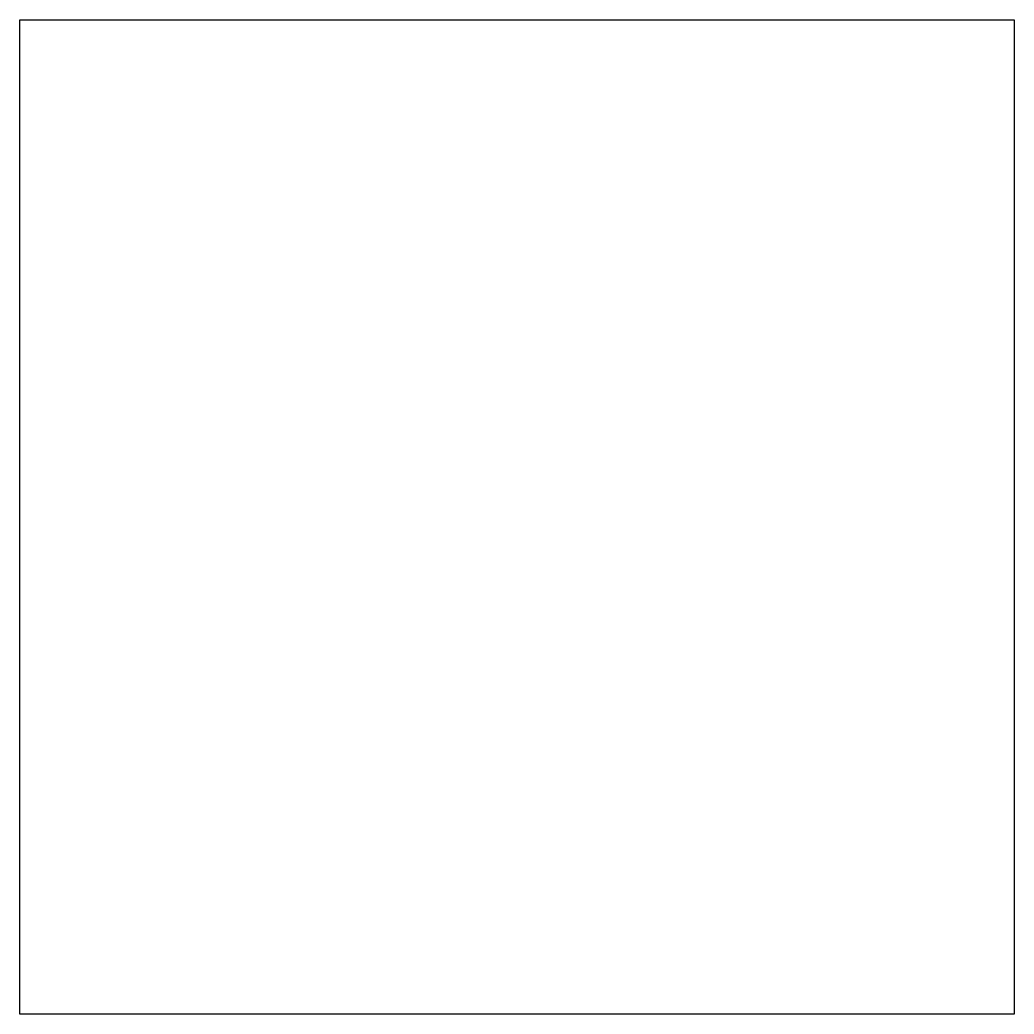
# Model space of a CAD drawing. Units: millimetres at full size, sheet at 1:100. Extents: x -6367 to -3367, y -1929 to 1071.
import ezdxf

# ---------------------------------------------------------------- set-up
doc = ezdxf.new("R2010")
doc.units = ezdxf.units.MM
doc.header["$LTSCALE"] = 100
doc.layers.add('0-0', color=7, linetype='Continuous')

msp = doc.modelspace()

# ---------------------------------------------------------------- linework, layer by layer
at = {"layer": '0-0'}
msp.add_lwpolyline([(-6367.3, -1928.6), (-6367.3, 1071.4), (-3367.3, 1071.4), (-3367.3, -1928.6)], close=True, dxfattribs=at)

doc.saveas('drawing.dxf')
